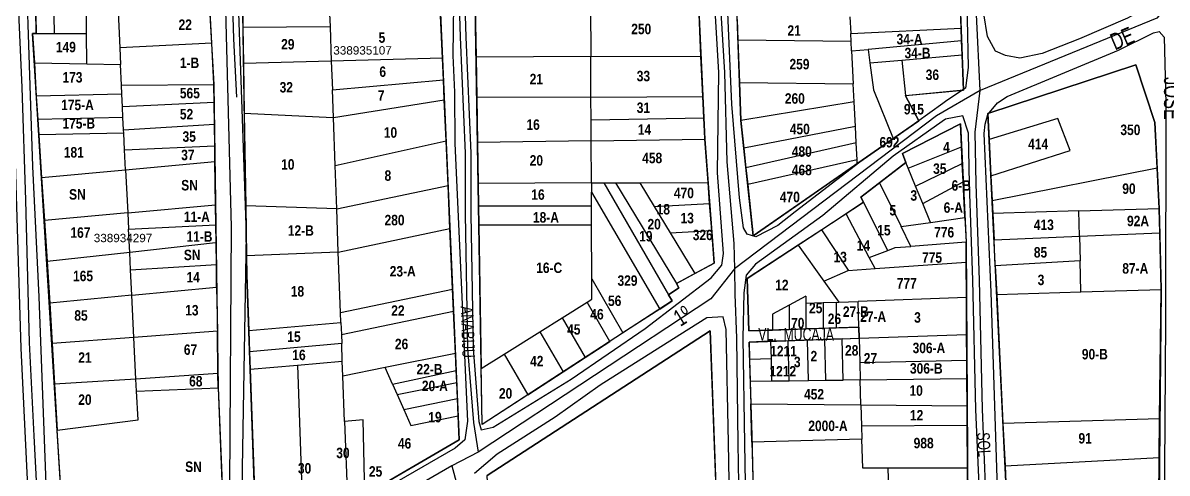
# Model space of a CAD drawing. Extents: x 206099 to 208675, y 4843659 to 4845705.
# Drawn here: x 208063.3 to 208336.8, y 4844300.1 to 4844407.9 of the extents above; entities that cross this region are included whole.
import ezdxf
from ezdxf.enums import TextEntityAlignment as Align

# ---------------------------------------------------------------- set-up
doc = ezdxf.new("R2010")
doc.units = 0
doc.header["$LTSCALE"] = 1.5
doc.header["$MEASUREMENT"] = 0
for name, color, linetype in [('CD-MALHA-LOTES', 40, 'CONTINUOUS'), ('CD_TXT_QUADRA', 7, 'CONTINUOUS'), ('RU-QUADRAS', 6, 'CONTINUOUS'), ('SV-EIXO-RUA-N-PAV', 6, 'CONTINUOUS'), ('SV-RUA-NAO-PAV-S-GUIA-C-GUIA', 7, 'CONTINUOUS'), ('SV-TXT-RUA-N-PAV-S-GUIA-C-GUIA', 7, 'CONTINUOUS'), ('Th_NmrPort', 7, 'CONTINUOUS')]:
    doc.layers.add(name, color=color, linetype=linetype)
doc.styles.add('3389-35-2D_TXT$0$ARIAL', font='ARIAL.TTF')
doc.styles.add('ARIAL', font='ARIAL.TTF')
doc.styles.add('MONOTXT', font='ARIAL.TTF', dxfattribs={"height": 0.2})
doc.styles.get("Standard").update_dxf_attribs({"font": 'swisscbo.ttf'})

msp = doc.modelspace()

# ---------------------------------------------------------------- linework, layer by layer
at = {"layer": 'CD-MALHA-LOTES', "linetype": 'Continuous'}
for p, q in [((208078.51, 4844405.38), (208078.28, 4844427.07)), ((208066.2, 4844422.68), (208066.46, 4844405.38)), ((208070.44, 4844422.82), (208070.75, 4844405.38)), ((208108.45, 4844403.07), (208107.89, 4844413.57)), ((208115.79, 4844413.69), (208115.89, 4844406.91)), ((208287.58, 4844406.61), (208287.34, 4844413.1)), ((208086.01, 4844412.28), (208086.47, 4844401.96)), ((208171.42, 4844411.76), (208171.62, 4844399.74)), ((208198.97, 4844411.88), (208199.03, 4844399.86)), ((208225.4, 4844399.97), (208224.85, 4844411.99)), ((208136.61, 4844410.04), (208136.72, 4844407.05)), ((208163.6, 4844399.5), (208163.16, 4844409.63)), ((208234.04, 4844408.72), (208234.23, 4844403.78)), ((208261, 4844409.36), (208261.2, 4844405.35)), ((208065.59, 4844405.38), (208066.04, 4844398.31)), ((208066.46, 4844405.38), (208065.59, 4844405.38)), ((208066.46, 4844405.38), (208070.75, 4844405.38)), ((208070.75, 4844405.38), (208078.51, 4844405.38)), ((208078.58, 4844398.1), (208078.51, 4844405.38)), ((208115.89, 4844406.91), (208136.72, 4844407.05)), ((208115.89, 4844406.91), (208116.03, 4844398.2)), ((208136.72, 4844407.05), (208137.02, 4844398.77)), ((208261.2, 4844405.35), (208287.58, 4844406.61)), ((208261.29, 4844403.45), (208261.2, 4844405.35)), ((208287.7, 4844403.61), (208287.58, 4844406.61)), ((208108.45, 4844403.07), (208086.47, 4844401.96)), ((208086.47, 4844401.96), (208086.65, 4844397.96)), ((208108.97, 4844393.31), (208108.45, 4844403.07)), ((208261.29, 4844403.45), (208234.23, 4844403.78)), ((208234.23, 4844403.78), (208234.63, 4844393.62)), ((208261.4, 4844401.23), (208261.29, 4844403.45)), ((208287.7, 4844403.61), (208265.34, 4844401.57)), ((208287.82, 4844400.27), (208287.7, 4844403.61)), ((208163.6, 4844399.5), (208137.02, 4844398.77)), ((208163.83, 4844394.26), (208163.6, 4844399.5)), ((208199.03, 4844399.86), (208171.62, 4844399.74)), ((208171.62, 4844399.74), (208171.78, 4844390.03)), ((208199.03, 4844399.86), (208225.4, 4844399.97)), ((208199.08, 4844390.15), (208199.03, 4844399.86)), ((208225.84, 4844390.26), (208225.4, 4844399.97)), ((208261.4, 4844401.23), (208265.34, 4844401.57)), ((208261.4, 4844401.23), (208261.8, 4844393.3)), ((208265.34, 4844401.57), (208265.78, 4844398.33)), ((208273.41, 4844398.99), (208287.82, 4844400.27)), ((208288.13, 4844391.77), (208287.82, 4844400.27)), ((208066.04, 4844398.31), (208066.5, 4844390.36)), ((208066.04, 4844398.31), (208078.58, 4844398.1)), ((208078.58, 4844398.1), (208086.65, 4844397.96)), ((208086.88, 4844392.98), (208086.65, 4844397.96)), ((208137.02, 4844398.77), (208116.03, 4844398.2)), ((208116.03, 4844398.2), (208116.21, 4844386.22)), ((208137.02, 4844398.77), (208137.27, 4844391.87)), ((208265.78, 4844398.33), (208273.41, 4844398.99)), ((208265.78, 4844398.33), (208266.66, 4844391.85)), ((208273.41, 4844398.99), (208274.31, 4844390.55)), ((208329.39, 4844397.9), (208293.99, 4844386.19)), ((208333.93, 4844384.06), (208329.39, 4844397.9)), ((208137.27, 4844391.87), (208163.83, 4844394.26)), ((208164.04, 4844389.49), (208163.83, 4844394.26)), ((208086.88, 4844392.98), (208108.97, 4844393.17)), ((208086.96, 4844390.82), (208086.88, 4844392.98)), ((208108.97, 4844393.17), (208108.97, 4844393.31)), ((208109.05, 4844388.84), (208108.97, 4844393.17)), ((208137.52, 4844385.23), (208137.27, 4844391.87)), ((208234.63, 4844393.62), (208261.8, 4844393.3)), ((208234.63, 4844393.62), (208234.96, 4844384.55)), ((208262.01, 4844389), (208261.8, 4844393.3)), ((208266.66, 4844391.85), (208271.36, 4844380.26)), ((208274.31, 4844390.55), (208288.13, 4844391.77)), ((208086.96, 4844390.82), (208066.5, 4844390.36)), ((208066.5, 4844390.36), (208066.86, 4844384.82)), ((208087.1, 4844387.79), (208086.96, 4844390.82)), ((208109.05, 4844388.84), (208087.1, 4844387.79)), ((208109.1, 4844383.63), (208109.05, 4844388.84)), ((208137.52, 4844385.23), (208164.04, 4844389.49)), ((208164.47, 4844379.68), (208164.04, 4844389.49)), ((208199.08, 4844390.15), (208171.78, 4844390.03)), ((208171.78, 4844390.03), (208171.96, 4844379.24)), ((208199.08, 4844390.15), (208225.84, 4844390.26)), ((208199.11, 4844384.71), (208199.08, 4844390.15)), ((208226.07, 4844385.16), (208225.84, 4844390.26)), ((208262.01, 4844389), (208234.96, 4844384.55)), ((208262.31, 4844383.07), (208262.01, 4844389)), ((208274.32, 4844390.43), (208274.31, 4844390.55)), ((208277.44, 4844384.5), (208274.32, 4844390.43)), ((208087.21, 4844385.3), (208087.1, 4844387.79)), ((208137.37, 4844385.21), (208116.21, 4844386.22)), ((208116.21, 4844386.22), (208116.55, 4844364.1)), ((208293.99, 4844386.19), (208294.29, 4844379.97)), ((208087.21, 4844385.3), (208066.86, 4844384.82)), ((208066.86, 4844384.82), (208067.08, 4844381.13)), ((208087.37, 4844382.31), (208087.21, 4844385.3)), ((208087.37, 4844382.31), (208109.1, 4844383.63)), ((208109.17, 4844378.46), (208109.1, 4844383.63)), ((208137.52, 4844385.23), (208137.37, 4844385.21)), ((208137.93, 4844373.79), (208137.52, 4844385.23)), ((208199.11, 4844384.71), (208226.07, 4844385.16)), ((208199.14, 4844379.65), (208199.11, 4844384.71)), ((208226.29, 4844380.26), (208226.07, 4844385.16)), ((208234.96, 4844384.55), (208235.66, 4844377.9)), ((208262.31, 4844383.07), (208235.66, 4844377.9)), ((208262.51, 4844379.16), (208262.31, 4844383.07)), ((208271.36, 4844380.26), (208277.44, 4844384.5)), ((208287.4, 4844383.74), (208273.54, 4844376.61)), ((208287.66, 4844378.27), (208287.4, 4844383.74)), ((208310.73, 4844385.03), (208294.29, 4844379.97)), ((208313.67, 4844377.33), (208310.73, 4844385.03)), ((208334.44, 4844373.23), (208333.93, 4844384.06)), ((208087.39, 4844381.5), (208067.08, 4844381.13)), ((208067.08, 4844381.13), (208067.78, 4844370.93)), ((208087.39, 4844381.5), (208087.37, 4844382.31)), ((208087.6, 4844377.55), (208087.39, 4844381.5)), ((208199.14, 4844379.65), (208226.31, 4844380.05)), ((208226.31, 4844380.05), (208226.29, 4844380.26)), ((208227.09, 4844369.73), (208226.31, 4844380.05)), ((208262.75, 4844374.26), (208271.36, 4844380.26)), ((208294.29, 4844379.97), (208294.71, 4844371.29)), ((208087.6, 4844377.55), (208109.17, 4844378.46)), ((208087.85, 4844372.77), (208087.6, 4844377.55)), ((208109.19, 4844374.72), (208109.17, 4844378.46)), ((208137.93, 4844373.79), (208164.47, 4844379.68)), ((208164.94, 4844369), (208164.47, 4844379.68)), ((208199.14, 4844379.65), (208171.96, 4844379.24)), ((208171.96, 4844379.24), (208172.12, 4844369.49)), ((208199.19, 4844369.61), (208199.14, 4844379.65)), ((208235.66, 4844377.9), (208236.15, 4844373.23)), ((208262.51, 4844379.16), (208236.15, 4844373.23)), ((208262.71, 4844375.09), (208262.51, 4844379.16)), ((208274.96, 4844373.12), (208287.66, 4844378.27)), ((208287.86, 4844374.26), (208287.66, 4844378.27)), ((208294.71, 4844371.29), (208313.67, 4844377.33)), ((208087.85, 4844372.77), (208109.19, 4844374.72)), ((208109.36, 4844364.37), (208109.19, 4844374.72)), ((208262.71, 4844375.09), (208236.56, 4844369.21)), ((208262.75, 4844374.26), (208262.71, 4844375.09)), ((208274.4, 4844374.5), (208268.11, 4844369.65)), ((208273.54, 4844376.61), (208274.4, 4844374.5)), ((208274.96, 4844373.12), (208274.4, 4844374.5)), ((208067.78, 4844370.93), (208087.85, 4844372.77)), ((208087.85, 4844372.77), (208088.37, 4844362.45)), ((208138.31, 4844363.39), (208137.93, 4844373.79)), ((208236.15, 4844373.23), (208236.56, 4844369.21)), ((208237.84, 4844356.9), (208262.75, 4844374.26)), ((208276.7, 4844368.84), (208274.96, 4844373.12)), ((208276.7, 4844368.84), (208287.86, 4844374.26)), ((208288.07, 4844369.89), (208287.86, 4844374.26)), ((208295, 4844365.38), (208334.44, 4844373.23)), ((208334.91, 4844363.52), (208334.44, 4844373.23)), ((208067.78, 4844370.93), (208068.43, 4844360.59)), ((208199.19, 4844369.61), (208172.12, 4844369.49)), ((208172.12, 4844369.49), (208172.21, 4844364.03)), ((208199.19, 4844369.61), (208202.2, 4844369.62)), ((208199.19, 4844369.61), (208199.2, 4844367.36)), ((208202.2, 4844369.62), (208204.97, 4844369.63)), ((208202.2, 4844369.62), (208217.62, 4844342.85)), ((208204.97, 4844369.63), (208210.8, 4844369.66)), ((208204.97, 4844369.63), (208219.51, 4844345.56)), ((208210.8, 4844369.66), (208227.09, 4844369.73)), ((208210.8, 4844369.66), (208214.22, 4844363.99)), ((208227.47, 4844364.69), (208227.09, 4844369.73)), ((208236.56, 4844369.21), (208237.84, 4844356.9)), ((208268.11, 4844369.65), (208263.65, 4844366.21)), ((208268.11, 4844369.65), (208273.25, 4844359.18)), ((208278.41, 4844364.64), (208288.07, 4844369.89)), ((208288.48, 4844361.32), (208288.07, 4844369.89)), ((208294.71, 4844371.29), (208295, 4844365.38)), ((208138.31, 4844363.39), (208164.94, 4844369)), ((208165.39, 4844358.71), (208164.94, 4844369)), ((208199.2, 4844367.36), (208215.53, 4844339.42)), ((208199.22, 4844364.03), (208199.2, 4844367.36)), ((208278.41, 4844364.64), (208276.7, 4844368.84)), ((208088.37, 4844362.45), (208109.36, 4844364.37)), ((208109.42, 4844359.6), (208109.36, 4844364.37)), ((208138.31, 4844363.39), (208116.55, 4844364.1)), ((208116.55, 4844364.1), (208116.73, 4844352.13)), ((208172.21, 4844364.03), (208172.29, 4844359.53)), ((208199.22, 4844364.03), (208172.21, 4844364.03)), ((208199.24, 4844359.53), (208199.22, 4844364.03)), ((208214.22, 4844363.99), (208227.47, 4844364.69)), ((208214.22, 4844363.99), (208218.04, 4844357.67)), ((208227.96, 4844358.2), (208227.47, 4844364.69)), ((208264.28, 4844364.96), (208260.11, 4844362.22)), ((208263.65, 4844366.21), (208264.28, 4844364.96)), ((208270.04, 4844353.45), (208264.28, 4844364.96)), ((208280.23, 4844360.16), (208278.41, 4844364.64)), ((208295, 4844365.38), (208295.15, 4844362.3)), ((208088.37, 4844362.45), (208068.43, 4844360.59)), ((208088.37, 4844362.45), (208088.57, 4844358.51)), ((208138.7, 4844353.02), (208138.31, 4844363.39)), ((208260.11, 4844362.22), (208254.3, 4844358.41)), ((208265.61, 4844351.78), (208260.11, 4844362.22)), ((208280.23, 4844360.16), (208288.48, 4844361.32)), ((208288.48, 4844361.32), (208288.76, 4844355.46)), ((208315.71, 4844362.93), (208295.15, 4844362.3)), ((208295.15, 4844362.3), (208295.46, 4844355.97)), ((208315.71, 4844362.93), (208334.91, 4844363.52)), ((208315.87, 4844356.84), (208315.71, 4844362.93)), ((208335.06, 4844357.65), (208334.91, 4844363.52)), ((208068.43, 4844360.59), (208069.07, 4844350.76)), ((208088.57, 4844358.51), (208109.42, 4844359.6)), ((208088.85, 4844352.97), (208088.57, 4844358.51)), ((208109.48, 4844355.25), (208109.42, 4844359.6)), ((208138.7, 4844353.02), (208165.39, 4844358.71)), ((208166.02, 4844344.15), (208165.39, 4844358.71)), ((208172.29, 4844359.53), (208172.86, 4844325.2)), ((208199.24, 4844359.53), (208172.29, 4844359.53)), ((208199.31, 4844346.65), (208199.24, 4844359.53)), ((208218.04, 4844357.67), (208227.96, 4844358.2)), ((208228.55, 4844350.4), (208227.96, 4844358.2)), ((208254.3, 4844358.41), (208248.66, 4844354.72)), ((208260.7, 4844348.75), (208254.3, 4844358.41)), ((208273.25, 4844359.18), (208280.23, 4844360.16)), ((208275.58, 4844354.41), (208273.25, 4844359.18)), ((208218.04, 4844357.67), (208223.93, 4844347.93)), ((208288.76, 4844355.46), (208275.58, 4844354.41)), ((208288.79, 4844350.64), (208288.76, 4844355.46)), ((208295.46, 4844355.97), (208315.87, 4844356.84)), ((208295.76, 4844349.76), (208295.46, 4844355.97)), ((208315.87, 4844356.84), (208335.06, 4844357.65)), ((208315.87, 4844356.84), (208316.02, 4844350.99)), ((208335.39, 4844344.13), (208335.06, 4844357.65)), ((208088.85, 4844352.97), (208069.07, 4844350.76)), ((208109.35, 4844355.25), (208088.85, 4844352.97)), ((208089.05, 4844348.8), (208088.85, 4844352.97)), ((208109.48, 4844355.25), (208109.35, 4844355.25)), ((208109.55, 4844350.08), (208109.48, 4844355.25)), ((208138.7, 4844353.02), (208116.73, 4844352.13)), ((208139.22, 4844338.56), (208138.7, 4844353.02)), ((208248.66, 4844354.72), (208236.46, 4844346.72)), ((208248.66, 4844354.72), (208254.76, 4844346.12)), ((208265.61, 4844351.78), (208270.04, 4844353.45)), ((208270.04, 4844353.45), (208271.78, 4844354.11)), ((208271.78, 4844354.11), (208275.58, 4844354.41)), ((208069.07, 4844350.76), (208069.7, 4844340.84)), ((208089.05, 4844348.8), (208109.55, 4844350.08)), ((208109.58, 4844344.66), (208109.55, 4844350.08)), ((208116.73, 4844352.13), (208116.8, 4844347.51)), ((208223.93, 4844347.93), (208228.55, 4844350.4)), ((208267.02, 4844349.11), (208265.61, 4844351.78)), ((208267.02, 4844349.11), (208288.79, 4844350.64)), ((208288.85, 4844342.16), (208288.79, 4844350.64)), ((208316.02, 4844350.99), (208295.76, 4844349.76)), ((208316.21, 4844343.54), (208316.02, 4844350.99)), ((208089.35, 4844342.72), (208089.05, 4844348.8)), ((208116.8, 4844347.51), (208117.28, 4844334.24)), ((208219.51, 4844345.56), (208223.93, 4844347.93)), ((208254.76, 4844346.12), (208260.55, 4844348.65)), ((208260.55, 4844348.65), (208267.02, 4844349.11)), ((208260.55, 4844348.65), (208260.7, 4844348.75)), ((208295.76, 4844349.76), (208296.09, 4844342.92)), ((208089.35, 4844342.72), (208109.58, 4844344.66)), ((208109.58, 4844344.66), (208109.79, 4844334.1)), ((208199.31, 4844346.65), (208206.74, 4844333.69)), ((208199.33, 4844341.8), (208199.31, 4844346.65)), ((208217.62, 4844342.85), (208220.13, 4844344.53)), ((208220.13, 4844344.53), (208219.51, 4844345.56)), ((208236.46, 4844346.72), (208236.81, 4844334.18)), ((208254.76, 4844346.12), (208258.38, 4844341.03)), ((208089.35, 4844342.72), (208069.7, 4844340.84)), ((208089.85, 4844332.63), (208089.35, 4844342.72)), ((208139.22, 4844338.56), (208166.02, 4844344.15)), ((208166.25, 4844338.89), (208166.02, 4844344.15)), ((208198.17, 4844341.08), (208199.33, 4844341.8)), ((208218.49, 4844341.35), (208217.62, 4844342.85)), ((208250.46, 4844342.51), (208246.51, 4844340.38)), ((208250.46, 4844342.51), (208250.46, 4844340.73)), ((208288.85, 4844342.16), (208262.94, 4844341.2)), ((208288.91, 4844333.32), (208288.85, 4844342.16)), ((208296.09, 4844342.92), (208316.21, 4844343.54)), ((208296.09, 4844342.92), (208297.59, 4844312.06)), ((208316.21, 4844343.54), (208335.39, 4844344.13)), ((208335.03, 4844313.32), (208335.4, 4844343.9)), ((208335.4, 4844343.9), (208335.39, 4844344.13)), ((208069.7, 4844340.84), (208070.28, 4844331.18)), ((208192.21, 4844337.33), (208198.17, 4844341.08)), ((208203.59, 4844331.64), (208198.17, 4844341.08)), ((208215.53, 4844339.42), (208206.74, 4844333.69)), ((208215.53, 4844339.42), (208218.49, 4844341.35)), ((208246.51, 4844340.38), (208242.47, 4844338.19)), ((208246.51, 4844340.38), (208246.51, 4844334.52)), ((208254.58, 4844340.88), (208250.46, 4844340.73)), ((208250.46, 4844340.73), (208250.46, 4844334.66)), ((208257.7, 4844341), (208254.58, 4844340.88)), ((208254.58, 4844340.88), (208254.58, 4844334.8)), ((208257.7, 4844341), (208258.38, 4844341.03)), ((208257.7, 4844341), (208257.7, 4844334.91)), ((208258.38, 4844341.03), (208262.94, 4844341.2)), ((208263.11, 4844335.1), (208262.94, 4844341.2)), ((208117.28, 4844334.24), (208139.31, 4844336.19)), ((208139.31, 4844336.19), (208139.22, 4844338.56)), ((208139.31, 4844336.19), (208139.42, 4844333.29)), ((208139.42, 4844333.29), (208166.25, 4844338.89)), ((208166.7, 4844328.77), (208166.25, 4844338.89)), ((208186.89, 4844334), (208192.21, 4844337.33)), ((208192.21, 4844337.33), (208197.68, 4844327.79)), ((208242.47, 4844338.19), (208242.47, 4844334.38)), ((208109.79, 4844334.1), (208089.85, 4844332.63)), ((208109.9, 4844323.96), (208109.79, 4844334.1)), ((208117.28, 4844334.24), (208117.46, 4844329.18)), ((208227.56, 4844334.22), (208174.31, 4844299.58)), ((208178.36, 4844328.65), (208186.89, 4844334)), ((208186.89, 4844334), (208192.42, 4844324.36)), ((208206.74, 4844333.69), (208203.59, 4844331.64)), ((208230.18, 4844264.49), (208227.56, 4844334.22)), ((208236.81, 4844334.18), (208242.47, 4844334.38)), ((208242.47, 4844334.38), (208246.51, 4844334.52)), ((208246.51, 4844334.52), (208250.46, 4844334.66)), ((208250.46, 4844334.66), (208254.58, 4844334.8)), ((208254.58, 4844334.8), (208257.7, 4844334.91)), ((208257.7, 4844334.91), (208263.11, 4844335.1)), ((208263.11, 4844335.1), (208263.19, 4844332.42)), ((208089.85, 4844332.63), (208070.28, 4844331.18)), ((208070.28, 4844331.18), (208070.81, 4844321.45)), ((208090.33, 4844322.6), (208089.85, 4844332.63)), ((208139.5, 4844331.13), (208117.46, 4844329.18)), ((208139.42, 4844333.29), (208139.5, 4844331.13)), ((208139.65, 4844326.93), (208139.5, 4844331.13)), ((208197.68, 4844327.79), (208203.59, 4844331.64)), ((208242.13, 4844331.69), (208236.88, 4844331.5)), ((208236.88, 4844331.5), (208237, 4844327.31)), ((208246.26, 4844331.83), (208242.13, 4844331.69)), ((208242.24, 4844327.51), (208242.13, 4844331.69)), ((208250.86, 4844331.99), (208246.26, 4844331.83)), ((208246.5, 4844322.25), (208246.26, 4844331.83)), ((208255, 4844332.14), (208250.86, 4844331.99)), ((208251.1, 4844322.31), (208250.86, 4844331.99)), ((208259.13, 4844332.28), (208255, 4844332.14)), ((208255.24, 4844322.36), (208255, 4844332.14)), ((208259.13, 4844332.28), (208263.19, 4844332.42)), ((208259.38, 4844322.41), (208259.13, 4844332.28)), ((208263.19, 4844332.42), (208288.91, 4844333.32)), ((208263.19, 4844332.42), (208263.35, 4844326.64)), ((208288.96, 4844327.15), (208288.91, 4844333.32)), ((208117.46, 4844329.18), (208117.62, 4844324.99)), ((208166.7, 4844328.77), (208149.91, 4844325.41)), ((208166.87, 4844324.71), (208166.7, 4844328.77)), ((208172.86, 4844325.2), (208178.36, 4844328.65)), ((208178.36, 4844328.65), (208183.97, 4844318.86)), ((208117.62, 4844324.99), (208128.96, 4844325.99)), ((208128.96, 4844325.99), (208139.65, 4844326.93)), ((208128.96, 4844325.99), (208130.36, 4844286.38)), ((208139.78, 4844323.38), (208139.65, 4844326.93)), ((208149.91, 4844325.41), (208139.78, 4844323.38)), ((208151.67, 4844321.42), (208149.91, 4844325.41)), ((208192.42, 4844324.36), (208197.68, 4844327.79)), ((208242.24, 4844327.51), (208237, 4844327.31)), ((208237, 4844327.31), (208237.14, 4844322.14)), ((208242.37, 4844322.2), (208242.24, 4844327.51)), ((208263.35, 4844326.64), (208288.96, 4844327.15)), ((208263.35, 4844326.64), (208263.47, 4844322.46)), ((208288.99, 4844322.76), (208288.96, 4844327.15)), ((208090.33, 4844322.6), (208070.81, 4844321.45)), ((208109.9, 4844323.96), (208090.33, 4844322.6)), ((208090.46, 4844319.77), (208090.33, 4844322.6)), ((208109.95, 4844320.52), (208109.9, 4844323.96)), ((208117.62, 4844324.99), (208119.25, 4844279.89)), ((208140.18, 4844312.46), (208139.78, 4844323.38)), ((208151.67, 4844321.42), (208166.87, 4844324.71)), ((208167, 4844321.86), (208166.87, 4844324.71)), ((208173.08, 4844311.76), (208172.86, 4844325.2)), ((208183.97, 4844318.86), (208192.42, 4844324.36)), ((208263.47, 4844322.46), (208288.99, 4844322.76)), ((208289.03, 4844316.27), (208288.99, 4844322.76)), ((208070.81, 4844321.45), (208071.48, 4844310.46)), ((208090.46, 4844319.77), (208109.95, 4844320.52)), ((208109.95, 4844320.52), (208111.51, 4844282.62)), ((208151.67, 4844321.42), (208152.76, 4844318.93)), ((208152.76, 4844318.93), (208167, 4844321.86)), ((208167.17, 4844318), (208167, 4844321.86)), ((208237.14, 4844322.14), (208242.37, 4844322.2)), ((208237.14, 4844322.14), (208237.29, 4844316.71)), ((208242.37, 4844322.2), (208246.5, 4844322.25)), ((208246.5, 4844322.25), (208251.1, 4844322.31)), ((208251.1, 4844322.31), (208255.24, 4844322.36)), ((208255.24, 4844322.36), (208259.38, 4844322.41)), ((208263.47, 4844322.46), (208259.38, 4844322.41)), ((208263.63, 4844316.49), (208263.47, 4844322.46)), ((208090.81, 4844312.91), (208090.46, 4844319.77)), ((208152.76, 4844318.93), (208154.35, 4844315.34)), ((208154.35, 4844315.34), (208167.17, 4844318)), ((208167.35, 4844313.86), (208167.17, 4844318)), ((208183.97, 4844318.86), (208173.08, 4844311.76)), ((208154.35, 4844315.34), (208156.01, 4844311.56)), ((208237.29, 4844316.71), (208263.63, 4844316.49)), ((208237.54, 4844307.57), (208237.29, 4844316.71)), ((208263.63, 4844316.49), (208289.03, 4844316.27)), ((208263.63, 4844316.49), (208263.77, 4844311.5)), ((208289.06, 4844311.59), (208289.03, 4844316.27)), ((208071.48, 4844310.46), (208090.81, 4844312.91)), ((208144.64, 4844312.89), (208140.18, 4844312.46)), ((208140.18, 4844312.46), (208140.91, 4844292.55)), ((208145.03, 4844294.95), (208144.64, 4844312.89)), ((208156.01, 4844311.56), (208167.35, 4844313.86)), ((208167.6, 4844308.14), (208167.35, 4844313.86)), ((208263.77, 4844311.5), (208289.06, 4844311.59)), ((208289.14, 4844301.31), (208289.06, 4844311.59)), ((208297.59, 4844312.06), (208335.03, 4844313.21)), ((208297.59, 4844312.06), (208298.09, 4844301.86)), ((208334.93, 4844303.85), (208335.03, 4844313.21)), ((208335.03, 4844313.21), (208335.03, 4844313.32)), ((208073.4, 4844279.47), (208071.48, 4844310.46)), ((208263.77, 4844311.5), (208263.87, 4844308.26)), ((208145.03, 4844294.95), (208167.6, 4844308.14)), ((208263.87, 4844308.26), (208237.54, 4844307.57)), ((208237.54, 4844307.57), (208238.1, 4844287.56)), ((208264.06, 4844301.31), (208263.87, 4844308.26)), ((208298.09, 4844301.86), (208334.93, 4844303.85)), ((208334.82, 4844293.39), (208334.93, 4844303.85)), ((208270.18, 4844301.31), (208264.06, 4844301.31)), ((208289.14, 4844301.31), (208270.18, 4844301.31)), ((208270.41, 4844292.23), (208270.18, 4844301.31)), ((208289.2, 4844292.23), (208289.14, 4844301.31)), ((208298.09, 4844301.86), (208298.64, 4844290.59))]:
    msp.add_line(p, q, dxfattribs=at)
at = {"layer": 'RU-QUADRAS', "color": 6, "linetype": 'Continuous'}
for points in [[(208230.51, 4844508.8), (208251.19, 4844508.92), (208251.18, 4844510.39), (208283.57, 4844511.02), (208288.13, 4844391.77), (208274.32, 4844390.43), (208277.44, 4844384.5), (208237.84, 4844356.9), (208234.96, 4844384.55)], [(208114.8, 4844478.71), (208133.51, 4844495.3), (208159.14, 4844501.53), (208167.6, 4844308.14), (208119.25, 4844279.89), (208116.8, 4844347.51)], [(208065.59, 4844405.38), (208066.46, 4844405.38), (208066.2, 4844422.68), (208070.44, 4844422.82), (208070.37, 4844426.7), (208078.28, 4844427.07), (208078.2, 4844434.33), (208105.05, 4844461.7), (208108.97, 4844393.17), (208109.95, 4844320.52), (208111.84, 4844276.62), (208074.96, 4844260.55), (208070.75, 4844279.25), (208073.4, 4844279.47)], [(208293.99, 4844386.19), (208329.39, 4844397.9), (208333.93, 4844384.06), (208334.91, 4844363.52), (208335.39, 4844344.13), (208334.28, 4844227.25), (208332.49, 4844227.01), (208333.25, 4844213.99), (208332.47, 4844213.96), (208334.89, 4844117.71), (208305.94, 4844113.96), (208305.4, 4844123.67), (208304.81, 4844123.61), (208300.42, 4844212.87), (208299.27, 4844256.53), (208297.71, 4844256.56), (208297.47, 4844275.09), (208299.39, 4844275.22)]]:
    msp.add_lwpolyline(points, close=True, dxfattribs=at)
for points in [[(208170.79, 4844450.17, -0.010624), (208172.03, 4844505.54), (208173.73, 4844506.73), (208222.77, 4844508.46), (208223.56, 4844440.46), (208226.31, 4844380.05), (208228.55, 4844350.4), (208219.51, 4844345.56), (208220.13, 4844344.53), (208217.62, 4844342.85), (208218.49, 4844341.35), (208173.08, 4844311.76)], [(208174.31, 4844299.58), (208227.56, 4844334.22), (208230.18, 4844264.49), (208230.84, 4844234.71), (208235.31, 4844103.75), (208237.29, 4844064.15), (208239.67, 4843982.47), (208239.25, 4843903.32), (208189.75, 4843896.57), (208187.48, 4843939.65), (208192.15, 4843942.01), (208186.54, 4843946.75), (208187.12, 4843947.35), (208185.09, 4843976.89), (208185.74, 4843977), (208184.59, 4844047.52), (208182.85, 4844047.52), (208182.74, 4844063.22), (208184.4, 4844063.25), (208182.79, 4844092.69), (208181.21, 4844092.65, 0.004662), (208176.74, 4844233.46), (208176.22, 4844263.17)]]:
    msp.add_lwpolyline(points, format="xyb", close=True, dxfattribs=at)
msp.add_lwpolyline([(208240.54, 4844172.14, 0.00542), (208236.88, 4844331.5), (208263.19, 4844332.42), (208263.11, 4844335.1), (208236.81, 4844334.18), (208236.46, 4844346.72), (208264.28, 4844364.96), (208263.65, 4844366.21), (208274.4, 4844374.5), (208273.54, 4844376.61), (208287.4, 4844383.74), (208288.76, 4844355.46), (208289.2, 4844292.23)], format="xyb", dxfattribs=at)
at = {"layer": 'SV-EIXO-RUA-N-PAV', "flags": 128}
for points in [[(208071.11, 4844251.92), (208068.91, 4844261.95), (208067.35, 4844282.94), (208066.01, 4844309.07), (208064.89, 4844331.4), (208064, 4844365.45), (208063.1, 4844392.47), (208061.72, 4844424.89), (208061.98, 4844430.31), (208060.65, 4844447.07), (208059.08, 4844480.67), (208057.99, 4844504.75)], [(208489.47, 4844504.73), (208475.19, 4844498.32), (208341.63, 4844421.09), (208338.05, 4844413.26), (208334.38, 4844409.02), (208292.1, 4844391.72), (208281.67, 4844385.68), (208233.39, 4844349.07), (208227.76, 4844341.83), (208172.13, 4844305.14), (208165.81, 4844301.89), (208114.61, 4844272.18)], [(208167.91, 4844504.7), (208167.6, 4844503.1), (208166.53, 4844493.6), (208165.63, 4844474.95), (208166.13, 4844459.15), (208167.85, 4844404.48), (208169.06, 4844376.72), (208169.06, 4844362.14), (208169.56, 4844329.93), (208170.99, 4844312.26), (208172.13, 4844305.14)], [(208226.15, 4844504.7), (208227.74, 4844467.54), (208228.05, 4844458.52), (208229.06, 4844428.74), (208230.99, 4844396.03), (208231.56, 4844374.62), (208233.25, 4844355.1), (208233.39, 4844349.07), (208233.51, 4844342.98), (208233.86, 4844332.46), (208234.23, 4844307.2), (208235.81, 4844211.53), (208238.23, 4844116.93), (208241.98, 4844037.37), (208242.35, 4843982.37), (208243.74, 4843937.2), (208244.17, 4843911.44), (208244.07, 4843900)], [(208293.45, 4844297.29), (208292.7, 4844315.45), (208291.98, 4844346.35), (208291.15, 4844369.38), (208290.92, 4844381.79), (208292.1, 4844391.72), (208291.26, 4844409.88), (208289.93, 4844423.53), (208289.56, 4844449.02), (208289.32, 4844457.13), (208288.59, 4844482.34), (208287.72, 4844504.73)], [(208108.42, 4844470.69), (208110.6, 4844462.43), (208112.45, 4844444.25), (208112.88, 4844425.62), (208113.32, 4844414.64), (208113.67, 4844404.1), (208114.36, 4844390.15)], [(208165.81, 4844301.89), (208168.4, 4844292.47), (208168.87, 4844283.31), (208171.2, 4844260.83), (208173.63, 4844236.03), (208174.35, 4844219.75), (208175.78, 4844183.41), (208176.48, 4844146.43), (208177.3, 4844115.34), (208178.66, 4844078.66), (208179.83, 4844044.09), (208181.44, 4844010.82), (208183.11, 4843976.33), (208183.08, 4843943.66), (208183.46, 4843911.29), (208183.55, 4843903.5), (208183.62, 4843896.8), (208184.2, 4843888.94)]]:
    msp.add_lwpolyline(points, dxfattribs=at)
at = {"layer": 'SV-RUA-NAO-PAV-S-GUIA-C-GUIA', "flags": 128}
for points in [[(208055.63, 4844504.77), (208056.3, 4844489.4), (208057.64, 4844460.53), (208059.28, 4844425.03), (208061.22, 4844382.19), (208062.8, 4844330.07), (208064.73, 4844290.3), (208067.18, 4844256.79), (208067.26, 4844252.33), (208066.02, 4844249.01), (208061.49, 4844246.12), (208049.79, 4844239.03), (208045.62, 4844236.67)], [(208114.61, 4844477.25), (208116.24, 4844479.84), (208124.6, 4844488.93), (208131.08, 4844494.87), (208139.23, 4844498.55), (208150.49, 4844501.39), (208162.26, 4844503.32), (208165.26, 4844503.4), (208165.28, 4844501.85), (208163.41, 4844489.98), (208163.42, 4844474.72), (208164.17, 4844459.23), (208164.68, 4844448.82), (208166.35, 4844418.55), (208166.11, 4844400.14), (208166.44, 4844391.29), (208166.57, 4844379.04), (208169.57, 4844312.57), (208168.95, 4844308.13), (208166.64, 4844306.14), (208138.75, 4844289.98)], [(208169.93, 4844504.74), (208168.89, 4844502.57), (208167.87, 4844493.49), (208166.97, 4844474.94), (208167.47, 4844459.19), (208169.19, 4844404.53), (208170.4, 4844376.75), (208170.4, 4844362.15), (208170.9, 4844329.99), (208172.32, 4844312.49), (208172.86, 4844310.47), (208175.73, 4844311.14), (208194.4, 4844322.6), (208212.08, 4844334.73), (208227.87, 4844346.91), (208230.4, 4844349.95), (208230.77, 4844352.69), (208229.35, 4844372.03), (208229.65, 4844396), (208227.72, 4844428.68), (208226.71, 4844458.47), (208226.4, 4844467.49), (208224.78, 4844504.73)], [(208286.64, 4844504.72), (208287.06, 4844501), (208286.76, 4844474.98), (208287.21, 4844466.97), (208287.49, 4844457.5), (208287.85, 4844445.13), (208289.06, 4844408.87), (208289.24, 4844397.21), (208288.65, 4844392.32), (208284.19, 4844389.32), (208283.18, 4844388.59), (208273.86, 4844381.89), (208263.34, 4844374.59), (208247.88, 4844362.72), (208243.8, 4844359.38), (208238.48, 4844356.66), (208236.41, 4844357.32), (208235.59, 4844358.84), (208234.58, 4844366.01), (208232.75, 4844388.48), (208230.88, 4844432.16), (208230.12, 4844458.43), (208229.79, 4844469.72), (208228.01, 4844504.73)], [(208334.48, 4844504.72), (208334.6, 4844464.89), (208335.04, 4844453.23), (208336.37, 4844418.56), (208335.94, 4844414.47), (208334.41, 4844412.85), (208327.39, 4844409.06), (208315.86, 4844404.11), (208306.94, 4844400.61), (208301.63, 4844399.48), (208298.19, 4844400.11), (208295.82, 4844401.1), (208293.88, 4844404.66), (208293.01, 4844410.1), (208291.69, 4844423.63), (208291.32, 4844449.06), (208291.08, 4844457.18), (208290.35, 4844482.41), (208289.3, 4844504.72)], [(208065.07, 4844392.92), (208063.97, 4844424.62), (208065.69, 4844428.53), (208075.67, 4844435.83), (208089.67, 4844448.96), (208099.25, 4844458.75), (208100.53, 4844460.01), (208103.73, 4844463.16), (208106.56, 4844462.19), (208107.38, 4844459.92), (208108.32, 4844457.35), (208109.59, 4844450.56), (208111.65, 4844414.18), (208113.05, 4844359)], [(208115.99, 4844280.7), (208115.8, 4844301.35), (208116.72, 4844357.22), (208114.61, 4844419.63)], [(208296.51, 4844289.02), (208294.74, 4844343.45), (208293.13, 4844381.4), (208293.32, 4844383.63), (208294, 4844386.01), (208296.29, 4844388.79), (208298.58, 4844390.28), (208325.22, 4844401.41), (208333.56, 4844405.49), (208334.92, 4844405.86), (208336.09, 4844404.51), (208336.5, 4844388.65), (208336.48, 4844336.71), (208336.14, 4844289.28)], [(208113.05, 4844359), (208112.65, 4844297.23), (208113.15, 4844278.56), (208112.41, 4844275.15), (208110.03, 4844274.09), (208087.57, 4844262.99), (208076.36, 4844257.64), (208073.18, 4844258.48), (208071.13, 4844262.1), (208069.38, 4844282.55), (208067.18, 4844342.33), (208065.67, 4844373.56), (208065.07, 4844392.92)], [(208291.88, 4844297.23), (208291.12, 4844315.4), (208290.4, 4844346.3), (208289.57, 4844369.34), (208289.35, 4844381.53), (208288.01, 4844385.63), (208283.83, 4844384.84), (208283.09, 4844384.32), (208271.34, 4844376.02), (208254.49, 4844361.8), (208238.42, 4844350.17), (208236.2, 4844347.52), (208235.68, 4844343.27), (208235.44, 4844332.45), (208235.81, 4844307.22), (208237.39, 4844211.56)], [(208232.42, 4844279.79), (208232.01, 4844307.43), (208231.44, 4844334.52), (208230.67, 4844337.55), (208226.81, 4844337.35), (208220.35, 4844333.22), (208201.26, 4844321.22), (208190.55, 4844313.5), (208176.65, 4844304.67), (208171.22, 4844300.06)]]:
    msp.add_lwpolyline(points, dxfattribs=at)

# ---------------------------------------------------------------- texts
at = {"layer": 'CD_TXT_QUADRA', "color": 7, "linetype": 'Continuous', "style": 'MONOTXT'}
for s, p in [('338935107', (208137.5, 4844400.33)), ('338934297', (208080.24, 4844355.42))]:
    msp.add_text(s, height=2, dxfattribs=at).set_placement(p)
at = {"layer": 'SV-TXT-RUA-N-PAV-S-GUIA-C-GUIA', "style": 'ARIAL', "width": 0.7}
for s, height, rotation, p in [('DE', 4, 23, (208324.36, 4844401.3)), ('JOSÉ', 4, 270, (208336.09, 4844394.92)), ('ANABIJU', 3, 272, (208167.95, 4844340.06)), ('1º', 4, 32, (208220.47, 4844335.11)), ('SOL', 3, 273, (208291.38, 4844309.83))]:
    msp.add_text(s, height=height, rotation=rotation, dxfattribs=at).set_placement(p)
at = {"layer": 'SV-TXT-RUA-N-PAV-S-GUIA-C-GUIA', "style": '3389-35-2D_TXT$0$ARIAL', "width": 0.7}
msp.add_text('VL.  MUCAJA', height=3, dxfattribs=at).set_placement((208239.09, 4844331.88))
at = {"layer": 'Th_NmrPort', "color": 1}
for s, p in [('22', (208100.51, 4844407.48)), ('250', (208208.73, 4844406.45)), ('21', (208246.07, 4844406.08)), ('5', (208148.33, 4844404.4)), ('34-A', (208272.16, 4844404.02)), ('149', (208071.18, 4844402.12)), ('29', (208125.03, 4844402.8)), ('34-B', (208274.06, 4844400.7)), ('1-B', (208100.82, 4844398.35)), ('259', (208246.55, 4844398.03)), ('6', (208148.51, 4844396.23)), ('33', (208210.04, 4844395.19)), ('36', (208279.12, 4844395.49)), ('173', (208072.75, 4844394.88)), ('32', (208124.67, 4844392.5)), ('21', (208184.45, 4844394.46)), ('565', (208100.82, 4844391.1)), ('7', (208148.15, 4844390.55)), ('260', (208245.44, 4844389.81)), ('175-A', (208072.44, 4844388.27)), ('31', (208210.04, 4844387.6)), ('915', (208273.91, 4844387.24)), ('52', (208100.82, 4844386.06)), ('175-B', (208072.75, 4844383.86)), ('10', (208149.57, 4844381.67)), ('16', (208183.67, 4844383.56)), ('14', (208210.3, 4844382.37)), ('450', (208246.63, 4844382.5)), ('350', (208325.66, 4844382.31)), ('35', (208101.46, 4844380.71)), ('692', (208268.06, 4844379.34)), ('414', (208303.61, 4844378.91)), ('181', (208073.07, 4844376.93)), ('37', (208101.14, 4844376.3)), ('480', (208247.11, 4844377.12)), ('4', (208283.29, 4844378.18)), ('10', (208125.03, 4844374.03)), ('20', (208184.45, 4844374.99)), ('458', (208211.35, 4844375.57)), ('8', (208149.75, 4844371.37)), ('468', (208247.11, 4844372.7)), ('35', (208280.89, 4844373.02)), ('SN', (208101.14, 4844369.06)), ('6-B', (208285.3, 4844368.99)), ('90', (208326.12, 4844368.23)), ('SN', (208074.33, 4844366.86)), ('16', (208184.84, 4844366.82)), ('470', (208218.93, 4844367.2)), ('470', (208244.26, 4844366.23)), ('3', (208275.47, 4844366.6)), ('18', (208214.8, 4844363.3)), ('5', (208270.44, 4844363.08)), ('6-A', (208283.41, 4844363.71)), ('11-A', (208101.77, 4844361.5)), ('280', (208149.75, 4844360.71)), ('18-A', (208185.23, 4844361.36)), ('20', (208212.61, 4844359.73)), ('13', (208220.51, 4844361.18)), ('413', (208304.97, 4844359.58)), ('92A', (208327.25, 4844360.5)), ('167', (208074.65, 4844357.72)), ('12-B', (208126.63, 4844358.21)), ('19', (208210.62, 4844356.85)), ('326', (208223.43, 4844357.16)), ('15', (208267.54, 4844358.29)), ('776', (208281.14, 4844357.79)), ('11-B', (208102.4, 4844356.78)), ('14', (208262.62, 4844354.64)), ('SN', (208101.77, 4844352.37)), ('13', (208257.08, 4844351.87)), ('775', (208278.25, 4844351.75)), ('85', (208304.97, 4844352.99)), ('16-C', (208186.01, 4844349.29)), ('87-A', (208326.12, 4844349.15)), ('165', (208075.28, 4844347.33)), ('14', (208102.4, 4844347.02)), ('23-A', (208150.99, 4844348.46)), ('329', (208205.44, 4844346.23)), ('3', (208305.88, 4844346.4)), ('18', (208127.34, 4844343.65)), ('12', (208243.14, 4844345.17)), ('777', (208272.2, 4844345.58)), ('56', (208203.17, 4844341.39)), ('85', (208075.59, 4844337.88)), ('13', (208102.09, 4844339.14)), ('22', (208151.35, 4844339.05)), ('46', (208198.94, 4844338.18)), ('25', (208251.23, 4844339.66)), ('27-B', (208259.32, 4844338.8)), ('70', (208246.93, 4844336.05)), ('26', (208255.71, 4844337.08)), ('27-A', (208263.45, 4844337.6)), ('3', (208276.36, 4844337.4)), ('15', (208126.51, 4844332.81)), ('45', (208193.39, 4844334.53)), ('67', (208101.77, 4844329.7)), ('26', (208152.23, 4844331.05)), ('28', (208259.84, 4844329.52)), ('306-A', (208275.99, 4844330.11)), ('21', (208076.54, 4844327.81)), ('16', (208127.7, 4844328.43)), ('42', (208184.55, 4844326.96)), ('1211', (208241.94, 4844329.34)), ('3', (208247.62, 4844326.76)), ('2', (208251.58, 4844328.14)), ('27', (208264.31, 4844327.62)), ('90-B', (208316.45, 4844328.61)), ('22-B', (208157.39, 4844325.02)), ('1212', (208241.77, 4844324.53)), ('306-B', (208275.36, 4844325.2)), ('68', (208103.03, 4844322.14)), ('20-A', (208158.67, 4844321.03)), ('20', (208177.1, 4844319.23)), ('452', (208250.03, 4844319.03)), ('10', (208275.24, 4844319.91)), ('20', (208076.54, 4844317.73)), ('19', (208160.22, 4844313.54)), ('12', (208275.36, 4844314)), ('2000-A', (208251.06, 4844311.46)), ('91', (208315.64, 4844308.47)), ('30', (208138.21, 4844304.98)), ('46', (208152.95, 4844307.26)), ('988', (208276.24, 4844307.33)), ('SN', (208102.09, 4844301.67)), ('30', (208129.04, 4844301.31)), ('25', (208146.01, 4844300.55))]:
    msp.add_text(s, height=2.5, dxfattribs=at).set_placement(p, align=Align.MIDDLE_LEFT)

doc.saveas('drawing.dxf')
